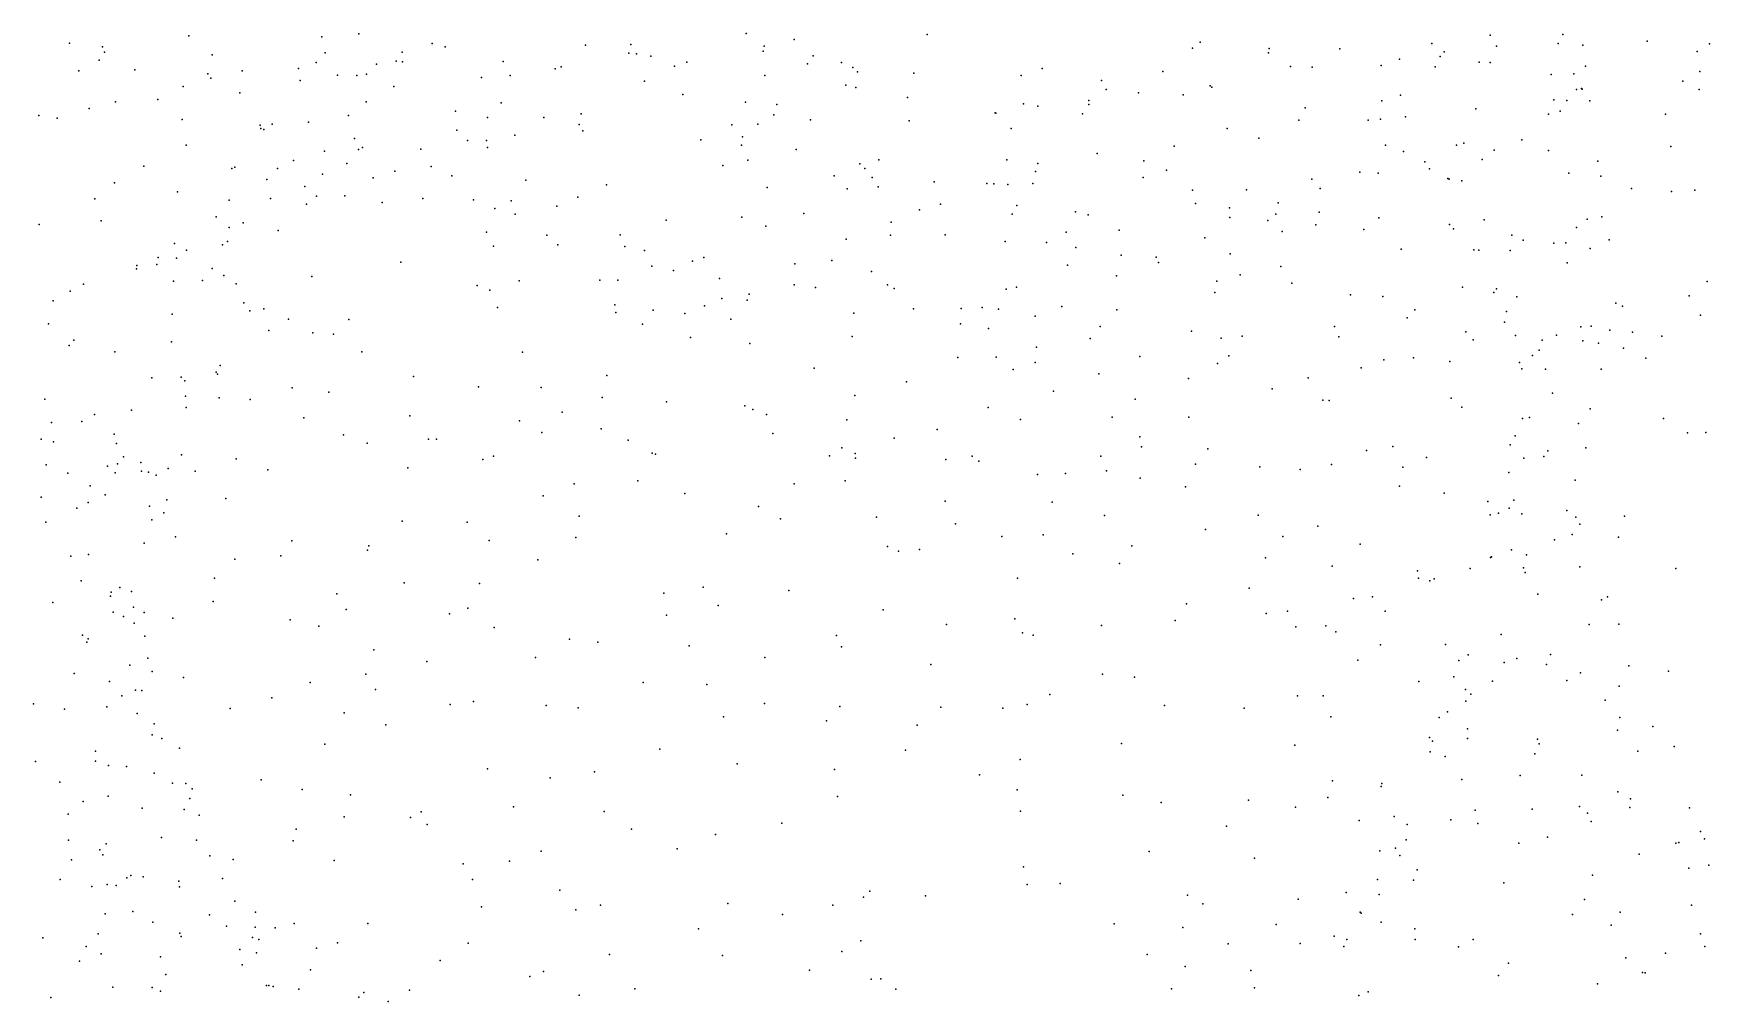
# Model space of a CAD drawing. Header units: metres. Extents: x -25 to 25, y -27.8 to 27.8.
# Drawn here: x -4.089 to -2.712, y -3.97 to -3.175 of the extents above; entities that cross this region are included whole.
import ezdxf

# ---------------------------------------------------------------- set-up
doc = ezdxf.new("R2010")
doc.units = ezdxf.units.M

msp = doc.modelspace()

# ---------------------------------------------------------------- linework, layer by layer
for p in [(-3.9614, -3.1764, 24.6218), (-3.8523, -3.1772, 24.5103), (-3.8218, -3.1748, -4.4025), (-3.5035, -3.1746, -8.5755), (-3.4642, -3.1794, 25.778), (-3.3549, -3.1754, -0.5204), (-2.8923, -3.1759, 25.9962), (-2.8325, -3.1753, -0.4651), (-2.7632, -3.1808, 26.5377), (-4.0595, -3.1825, -23.5544), (-4.0323, -3.1856, 24.7941), (-4.0308, -3.19, 25.2147), (-3.9423, -3.1922, -3.5418), (-3.8496, -3.1906, 25.4851), (-3.7863, -3.1899, -2.6466), (-3.7615, -3.1829, -2.8769), (-3.7509, -3.1855, 25.572), (-3.6357, -3.1841, 25.6298), (-3.6001, -3.1908, 26.3216), (-3.5983, -3.1836, -3.181), (-3.5938, -3.1912, -8.5282), (-3.5819, -3.1932, -0.6149), (-3.4897, -3.1892, -17.0313), (-3.4889, -3.1849, -3.2848), (-3.4486, -3.193, 25.9024), (-3.1369, -3.1867, 24.2464), (-3.1305, -3.1817, -3.527), (-3.0744, -3.1904, -5.445), (-3.074, -3.187, 25.785), (-3.0157, -3.1873, -3.7058), (-2.9402, -3.1828, 25.9271), (-2.9333, -3.1935, -5.422), (-2.9301, -3.1897, -4.2157), (-2.8871, -3.1849, -4.3864), (-2.8364, -3.1828, 25.5341), (-2.8162, -3.1843, 26.6456), (-2.7222, -3.1893, -20.0893), (-2.7121, -3.183, -17.594), (-4.0518, -3.2052, -8.6912), (-4.0351, -3.1964, 24.9054), (-4.0059, -3.2043, -23.3369), (-3.9459, -3.2078, 24.7461), (-3.9176, -3.2052, 25.3391), (-3.8713, -3.2034, 24.6148), (-3.857, -3.1983, -4.6627), (-3.8156, -3.208, -3.856), (-3.8072, -3.1999, -2.4635), (-3.7911, -3.1973, -4.0006), (-3.786, -3.198, -2.568), (-3.7033, -3.1976, 24.4672), (-3.6606, -3.2037, -3.0783), (-3.6556, -3.2021, -16.6638), (-3.5625, -3.2015, 26.2335), (-3.5524, -3.1982, 25.6276), (-3.4532, -3.1995, 26.7244), (-3.4252, -3.1985, 25.6984), (-3.4159, -3.2024, -3.316), (-3.412, -3.2062, -8.5691), (-3.3658, -3.2071, 25.9451), (-3.2604, -3.2033, 25.8445), (-3.1612, -3.2058, 25.6899), (-3.0563, -3.2017, 25.6148), (-3.0386, -3.2022, 26.7943), (-2.9818, -3.201, -3.903), (-2.9667, -3.1957, -4.0389), (-2.9374, -3.2021, -0.4479), (-2.9013, -3.1981, -9.0408), (-2.8922, -3.1984, 26.6994), (-2.8422, -3.2082, -4.7677), (-2.8235, -3.2078, -9.11), (-2.8141, -3.2013, -5.288), (-2.72, -3.2058, 25.4844), (-3.9662, -3.2182, 25.0463), (-3.9434, -3.2112, 25.2166), (-3.8699, -3.2131, -4.5466), (-3.8394, -3.2087, -17.2293), (-3.8234, -3.2092, -4.3248), (-3.793, -3.2182, -8.4974), (-3.7211, -3.2107, -2.9647), (-3.6974, -3.209, -8.4791), (-3.5871, -3.2137, 25.5337), (-3.4883, -3.209, -0.5583), (-3.4217, -3.2169, 26.0367), (-3.4134, -3.2189, 25.5984), (-3.2776, -3.2092, 25.6737), (-3.2116, -3.2133, -0.4703), (-3.2079, -3.2205, 25.6197), (-3.1223, -3.2176, -8.7878), (-3.121, -3.2187, 25.9231), (-2.8214, -3.2205, 26.2762), (-2.8172, -3.2199, -5.3575), (-2.8167, -3.2202, -5.0839), (-2.7339, -3.2138, -0.4167), (-2.7206, -3.2207, 24.2864), (-4.0217, -3.2306, -0.9687), (-3.987, -3.2289, -3.4659), (-3.9195, -3.2234, -8.5601), (-3.8159, -3.2308, -4.1627), (-3.7048, -3.2315, -0.6752), (-3.5557, -3.2246, 26.4482), (-3.5041, -3.2309, 26.6022), (-3.4783, -3.2328, -5.1866), (-3.371, -3.2273, -5.2806), (-3.2756, -3.2323, -5.3626), (-3.2639, -3.2343, 26.763), (-3.2219, -3.2295, 25.9338), (-3.2219, -3.2328, -8.6744), (-3.1811, -3.2234, 26.8037), (-3.1446, -3.225, -5.4124), (-3.0444, -3.2357, -3.5292), (-2.9813, -3.2299, -3.7644), (-2.9661, -3.2252, -8.9519), (-2.8399, -3.229, 25.4439), (-2.8293, -3.2297, -4.9389), (-2.8105, -3.2298, -5.2193), (-4.0848, -3.2419, -1.9138), (-4.0696, -3.2441, -1.041), (-4.0433, -3.2361, -3.3812), (-3.9669, -3.2453, -2.1257), (-3.8929, -3.2492, 24.8524), (-3.8632, -3.2474, -4.3736), (-3.8304, -3.2419, 25.3129), (-3.7423, -3.2384, 24.5861), (-3.7162, -3.2436, -4.9584), (-3.6697, -3.2437, -3.0154), (-3.6408, -3.2494, 25.4232), (-3.6392, -3.2407, -8.439), (-3.5153, -3.2497, 24.4433), (-3.4941, -3.2491, 26.2581), (-3.4808, -3.2414, -8.4903), (-3.4506, -3.2456, 25.5074), (-3.3696, -3.2464, 24.3721), (-3.2991, -3.2398, -8.6075), (-3.2985, -3.2401, -3.3391), (-3.2272, -3.2405, -3.3706), (-3.0494, -3.2457, 25.4774), (-2.9926, -3.2457, -3.606), (-2.9823, -3.2451, 26.0712), (-2.9619, -3.243, 24.2835), (-2.9041, -3.2365, 26.1451), (-2.8444, -3.2409, -4.6391), (-2.8349, -3.2383, -4.8587), (-2.7482, -3.2409, 25.4034), (-3.9028, -3.2498, 24.9901), (-3.9023, -3.2527, -4.6404), (-3.9, -3.2535, -8.4792), (-3.8254, -3.2609, -4.0619), (-3.7412, -3.2541, -2.5908), (-3.7325, -3.2624, -2.6942), (-3.7169, -3.2624, -8.404), (-3.6936, -3.2582, -22.6006), (-3.6377, -3.2546, 24.5337), (-3.5408, -3.262, -5.1369), (-3.5067, -3.2594, 26.3803), (-3.2859, -3.2527, 25.5107), (-3.1084, -3.2526, -3.4375), (-3.0824, -3.2606, 24.3221), (-2.8662, -3.262, -4.4245), (-3.9637, -3.2662, -3.5497), (-3.8501, -3.2712, -3.8804), (-3.822, -3.2698, 24.7664), (-3.8189, -3.2683, -4.853), (-3.7709, -3.2696, 25.2538), (-3.716, -3.2683, 25.3278), (-3.5073, -3.2664, 25.437), (-3.4626, -3.2699, 26.5343), (-3.2153, -3.2731, -5.3861), (-3.1518, -3.2671, 26.7245), (-2.9782, -3.2664, 26.6708), (-2.9635, -3.2714, -3.7001), (-2.9199, -3.2662, -4.1719), (-2.9139, -3.2646, -19.5627), (-2.8891, -3.2705, 26.3319), (-2.8445, -3.2707, -0.3847), (-2.7438, -3.2675, -9.135), (-3.9984, -3.2837, -2.0587), (-3.9261, -3.2855, -3.6571), (-3.9238, -3.2845, -4.5498), (-3.8886, -3.2854, -0.8212), (-3.8755, -3.2788, -4.7821), (-3.8518, -3.2902, -3.9943), (-3.8317, -3.2815, 25.1042), (-3.7922, -3.2876, -4.9161), (-3.7623, -3.2838, -2.4026), (-3.5228, -3.2831, -0.564), (-3.5022, -3.2786, -3.1732), (-3.4101, -3.2816, -19.8306), (-3.4062, -3.2855, 25.4272), (-3.3947, -3.2784, -8.4924), (-3.2893, -3.2785, 26.0942), (-3.2658, -3.2881, 25.4286), (-3.2639, -3.2814, -19.1747), (-3.1768, -3.2792, 24.3563), (-3.1583, -3.2868, -3.3571), (-2.9994, -3.2884, -0.3843), (-2.9844, -3.2894, -8.8898), (-2.9461, -3.2801, -3.8481), (-2.9422, -3.2859, 26.5755), (-2.8988, -3.2781, -5.3916), (-2.8277, -3.2893, 25.3344), (-2.8038, -3.2796, -9.0927), (-4.0225, -3.2972, -3.4385), (-3.9707, -3.3047, -8.492), (-3.8974, -3.2946, -2.1873), (-3.8662, -3.3002, -4.1932), (-3.81, -3.2933, 24.9807), (-3.7453, -3.2916, 24.7323), (-3.6847, -3.295, 25.2405), (-3.6183, -3.299, -8.3706), (-3.4862, -3.3012, 24.5156), (-3.4312, -3.2916, -3.2218), (-3.4206, -3.3023, 26.2974), (-3.4001, -3.2929, 26.1809), (-3.3951, -3.3006, 26.5992), (-3.349, -3.2965, -0.4804), (-3.3059, -3.2978, -8.5338), (-3.3, -3.298, -5.3475), (-3.2887, -3.2987, -3.2844), (-3.2681, -3.2979, -0.4482), (-3.1775, -3.293, -8.6595), (-3.1368, -3.3032, 26.1283), (-3.0925, -3.3031, -0.3985), (-3.0389, -3.2943, -19.9858), (-3.0321, -3.3019, -5.4346), (-2.9272, -3.2936, 25.3482), (-2.9261, -3.2944, 26.4733), (-2.9156, -3.2957, -0.368), (-2.8013, -3.2919, -5.2573), (-2.7762, -3.3018, 24.3835), (-2.7432, -3.3043, -0.3332), (-2.724, -3.3033, 25.3218), (-4.0386, -3.3105, -1.0239), (-3.9284, -3.3114, -4.4609), (-3.8945, -3.3101, -4.3235), (-3.8648, -3.3148, -4.1196), (-3.8566, -3.3082, -8.3655), (-3.8332, -3.3079, -0.7717), (-3.8027, -3.3135, -2.3019), (-3.7691, -3.3102, 24.9078), (-3.7275, -3.3113, -0.6848), (-3.71, -3.3183, -4.9895), (-3.6967, -3.3121, -2.6043), (-3.659, -3.3165, -2.8562), (-3.6419, -3.309, -0.6352), (-3.344, -3.3149, 25.3617), (-3.2813, -3.3159, 24.4324), (-3.1344, -3.3143, -5.3979), (-3.1065, -3.3179, -8.7138), (-3.0666, -3.3138, 25.3441), (-4.0845, -3.3315, -17.918), (-4.0335, -3.3285, -8.5409), (-3.939, -3.3251, -0.8939), (-3.9168, -3.3301, -3.7707), (-3.6935, -3.323, 25.0726), (-3.5694, -3.3279, 25.2153), (-3.5072, -3.3255, -5.1763), (-3.4562, -3.3225, 25.3084), (-3.3844, -3.3296, -8.4369), (-3.3612, -3.3195, -5.3009), (-3.2849, -3.3231, 26.5915), (-3.2329, -3.321, -8.5726), (-3.2226, -3.3235, 26.1732), (-3.1063, -3.3257, 26.5939), (-3.0751, -3.3283, 24.4061), (-3.0684, -3.3231, 26.2288), (-3.0355, -3.3317, 26.4798), (-3.0329, -3.3215, -8.8075), (-2.9838, -3.3259, 25.2874), (-2.9256, -3.3314, -3.7769), (-2.8972, -3.3277, -4.197), (-2.8125, -3.327, -4.8702), (-2.8005, -3.3253, -5.0729), (-3.9297, -3.3456, -4.3864), (-3.9284, -3.3339, -2.1231), (-3.8881, -3.3365, -3.9055), (-3.7168, -3.3379, -2.4369), (-3.6673, -3.3402, 24.9485), (-3.6072, -3.34, 25.141), (-3.4875, -3.3328, -3.1138), (-3.4215, -3.3437, -5.2535), (-3.3851, -3.3404, 24.5223), (-3.34, -3.3401, -3.2166), (-3.2908, -3.3454, 26.3697), (-3.2407, -3.3378, 26.2592), (-3.1972, -3.3363, 26.6112), (-3.1268, -3.3424, 26.5104), (-3.0633, -3.3374, 26.323), (-2.996, -3.3356, 26.3899), (-2.9224, -3.3351, -3.6548), (-2.8746, -3.3402, -5.3531), (-2.8652, -3.3445, -4.3399), (-2.8213, -3.3341, -4.7208), (-2.7944, -3.3442, -5.1846), (-3.9866, -3.3587, -23.1526), (-3.9734, -3.3471, -8.4215), (-3.9715, -3.3591, -4.7433), (-3.9634, -3.3527, -3.6188), (-3.9339, -3.3483, -8.3518), (-3.7113, -3.3494, -8.2657), (-3.6583, -3.3483, -2.686), (-3.6033, -3.3495, 24.7783), (-3.587, -3.3528, -8.3174), (-3.5384, -3.3587, 24.703), (-3.2567, -3.3463, -5.3814), (-3.2327, -3.3504, 26.4797), (-3.1954, -3.3566, 26.3344), (-3.1668, -3.3583, 25.249), (-3.1058, -3.3555, 26.4131), (-2.9654, -3.3518, -5.3996), (-2.9058, -3.3522, -3.9126), (-2.9015, -3.3526, 24.4364), (-2.8758, -3.3529, -8.9934), (-2.84, -3.3469, -4.5123), (-2.83, -3.3467, -0.3115), (-2.8101, -3.3512, 25.1986), (-4.0045, -3.3679, -3.5359), (-4.0043, -3.3653, -1.9996), (-3.9879, -3.3645, -4.6631), (-3.9422, -3.3676, -18.1446), (-3.9327, -3.3734, -8.2831), (-3.7872, -3.3625, -8.2304), (-3.581, -3.3658, -0.5835), (-3.5634, -3.3694, -2.9405), (-3.5478, -3.3617, 25.0527), (-3.4637, -3.3638, 25.1501), (-3.4331, -3.3612, -8.371), (-3.4006, -3.37, 24.617), (-3.2395, -3.365, -0.4025), (-3.1649, -3.3626, -3.2701), (-3.0976, -3.3729, -3.3004), (-3.0643, -3.3659, -5.4133), (-2.8291, -3.3631, -4.6143), (-4.059, -3.3863, -3.4272), (-4.048, -3.3806, -1.9113), (-3.9741, -3.378, -0.9633), (-3.9502, -3.3774, -3.6902), (-3.9225, -3.3804, -3.8236), (-3.8605, -3.3742, -4.894), (-3.7247, -3.3817, -18.2761), (-3.7142, -3.3855, -0.6731), (-3.6902, -3.3777, -5.0232), (-3.6239, -3.3773, -19.8606), (-3.6089, -3.3773, -2.8166), (-3.5254, -3.3758, 24.8614), (-3.4641, -3.3812, 24.743), (-3.4466, -3.3834, 25.0348), (-3.3875, -3.3811, -3.1235), (-3.3819, -3.3841, 25.1252), (-3.29, -3.3846, 24.6107), (-3.2815, -3.3829, -3.1935), (-3.1992, -3.3737, 24.4895), (-3.117, -3.378, -8.6427), (-3.0553, -3.3796, -8.7245), (-2.915, -3.3829, -3.5728), (-2.8872, -3.3843, -4.0451), (-2.7139, -3.3783, 25.1844), (-4.073, -3.3943, -8.4828), (-3.9162, -3.396, -8.19), (-3.9, -3.4009, -2.12), (-3.7079, -3.3998, -8.1957), (-3.6114, -3.3976, -2.631), (-3.5377, -3.3984, -22.2966), (-3.5235, -3.3924, -8.2952), (-3.5028, -3.3936, -0.5144), (-3.501, -3.3887, -3.0206), (-3.3662, -3.4007, 24.6915), (-3.3268, -3.4004, 25.0316), (-3.3097, -3.3996, -0.4219), (-3.2443, -3.3988, 25.1067), (-3.1184, -3.3875, 25.1508), (-3.007, -3.3892, -8.8045), (-2.9805, -3.3907, -3.4023), (-2.8894, -3.3875, -3.7312), (-2.8704, -3.391, 24.5188), (-2.789, -3.3962, -5.1042), (-2.7837, -3.3985, 25.0776), (-2.7288, -3.3902, -0.2486), (-4.0767, -3.413, -1.1992), (-3.9753, -3.4051, -4.3997), (-3.9113, -3.4024, -4.0674), (-3.8796, -3.4092, -0.8449), (-3.8299, -3.4097, -0.7953), (-3.6106, -3.4039, -8.2333), (-3.5888, -3.4135, -2.7015), (-3.5799, -3.4019, -5.1291), (-3.554, -3.4047, -17.3967), (-3.5161, -3.4093, -5.1837), (-3.415, -3.4045, 24.9011), (-3.3275, -3.4132, 24.9306), (-3.2963, -3.4012, -18.8969), (-3.2661, -3.4069, -8.4264), (-3.199, -3.4015, 24.6009), (-2.9605, -3.4082, 25.0513), (-2.9543, -3.4015, -21.5967), (-2.8805, -3.4117, -5.3152), (-2.8789, -3.403, -3.65), (-2.7196, -3.4059, -20.5326), (-4.056, -3.4265, -1.1311), (-3.9756, -3.4278, -3.6482), (-3.8958, -3.4186, -17.6351), (-3.8597, -3.4205, -8.1339), (-3.8427, -3.4217, -4.946), (-3.5493, -3.4244, -2.8275), (-3.4166, -3.4235, -3.0427), (-3.3044, -3.417, 24.8141), (-3.221, -3.4253, 24.767), (-3.2126, -3.4153, -3.1857), (-3.1376, -3.4191, 24.9954), (-3.1134, -3.425, 24.6684), (-3.096, -3.4233, -3.2439), (-3.0203, -3.4154, -17.6479), (-3.0166, -3.4238, 24.9697), (-2.9122, -3.4197, -3.5026), (-2.9063, -3.4264, -0.2531), (-2.8714, -3.4226, -8.957), (-2.8496, -3.4265, -4.3992), (-2.8378, -3.4224, -5.2607), (-2.8179, -3.4157, -4.6861), (-2.8162, -3.427, 24.9406), (-2.8094, -3.415, -4.7837), (-2.7939, -3.4183, -9.0515), (-2.7754, -3.42, -21.351), (-2.7512, -3.4232, 24.6728), (-4.0599, -3.4308, -1.7987), (-4.0224, -3.436, -8.3295), (-3.8194, -3.4361, -2.1875), (-3.6874, -3.4364, -2.3346), (-3.5007, -3.4292, -2.9226), (-3.3296, -3.4408, -8.3493), (-3.2981, -3.4406, -5.3642), (-3.2649, -3.4324, -0.3727), (-3.1801, -3.44, 24.904), (-3.1071, -3.4394, 24.8121), (-2.9554, -3.4411, 24.725), (-2.8574, -3.4392, 24.8269), (-2.8519, -3.4349, 24.7166), (-2.8033, -3.4289, -4.8681), (-2.7827, -3.4331, 24.7756), (-2.7643, -3.4413, -0.2079), (-3.9389, -3.4528, -8.113), (-3.938, -3.4544, -4.141), (-3.9357, -3.4475, -3.95), (-3.6181, -3.4555, -2.3916), (-3.4477, -3.4496, -5.2509), (-3.2841, -3.4506, -3.0899), (-3.2662, -3.4449, -17.5091), (-3.2138, -3.4543, -20.0486), (-3.1164, -3.4456, -0.299), (-2.9983, -3.4493, -3.2906), (-2.9797, -3.4426, 24.8679), (-2.9254, -3.4442, -3.4028), (-2.8681, -3.4449, -3.8155), (-2.8663, -3.4502, -3.7096), (-2.8468, -3.4504, -4.5029), (-2.8011, -3.4503, -4.9669), (-3.9918, -3.4575, -1.0092), (-3.9679, -3.4569, -4.819), (-3.9649, -3.4599, -4.327), (-3.8767, -3.4657, -2.0958), (-3.8465, -3.4692, -17.8928), (-3.777, -3.4564, -8.1262), (-3.7234, -3.465, -2.271), (-3.6721, -3.4655, -8.1457), (-3.3718, -3.4608, -5.314), (-3.251, -3.4685, -8.3754), (-3.1401, -3.4581, -3.1676), (-3.0713, -3.4664, -8.6079), (-3.0418, -3.4574, -0.2551), (-2.8412, -3.47, -4.597), (-4.0797, -3.4751, -8.3848), (-3.9641, -3.4726, -1.9722), (-3.9638, -3.4819, -4.258), (-3.9367, -3.4739, -0.9361), (-3.911, -3.4754, -19.9138), (-3.622, -3.4736, -5.1126), (-3.569, -3.4771, -2.4459), (-3.5048, -3.4805, -2.665), (-3.4982, -3.4834, -0.4856), (-3.4143, -3.472, -8.2799), (-3.3048, -3.4819, -3.0285), (-3.184, -3.475, -8.446), (-3.0297, -3.4759, -5.3967), (-3.0247, -3.4761, -8.6705), (-2.9242, -3.4743, -5.3234), (-2.9155, -3.4817, -17.9475), (-2.8102, -3.4831, -19.5226), (-4.0742, -3.4943, -3.4133), (-4.0494, -3.4933, -1.1612), (-4.039, -3.4875, -8.2826), (-4.0086, -3.4841, -8.1992), (-3.8671, -3.4903, -4.945), (-3.7798, -3.4886, -4.997), (-3.6898, -3.4929, -5.0597), (-3.6548, -3.4857, -0.6088), (-3.4868, -3.4875, -2.7368), (-3.4209, -3.4919, -2.8561), (-3.2783, -3.4917, -18.3547), (-3.2029, -3.4898, -0.3067), (-3.1398, -3.4899, -5.385), (-2.8658, -3.491, -3.8975), (-2.8599, -3.49, -3.5022), (-2.8198, -3.495, -4.8069), (-2.7499, -3.491, -20.7565), (-4.0828, -3.5078, -1.432), (-4.0728, -3.5102, -1.2652), (-4.0228, -3.5038, -4.6487), (-3.8344, -3.5043, -0.7801), (-3.8149, -3.5111, -2.1301), (-3.7646, -3.5079, -2.19), (-3.7581, -3.5079, -22.7182), (-3.6714, -3.5025, -17.7813), (-3.6228, -3.4995, -18.0033), (-3.6005, -3.5088, -0.5589), (-3.4816, -3.5033, -2.597), (-3.3821, -3.507, -17.6793), (-3.3466, -3.4999, -2.9214), (-3.1802, -3.506, -19.1656), (-2.8718, -3.5052, -0.1709), (-2.7301, -3.5028, -21.1196), (-2.7151, -3.5023, -0.135), (-4.0208, -3.5114, -4.5152), (-4.0151, -3.5223, -1.0561), (-3.9675, -3.5207, -3.8922), (-3.9225, -3.524, -4.9022), (-3.7198, -3.5246, -0.6553), (-3.7112, -3.5218, -8.0965), (-3.5808, -3.5193, -8.1538), (-3.578, -3.5201, -5.1651), (-3.435, -3.5215, -2.6565), (-3.4251, -3.5149, -5.2894), (-3.414, -3.5197, -2.7619), (-3.4137, -3.5234, -0.4292), (-3.3394, -3.5247, -0.376), (-3.3178, -3.5218, -5.3687), (-3.2121, -3.5218, -5.396), (-3.1789, -3.5142, -3.0567), (-3.1243, -3.5157, -8.4762), (-2.9938, -3.5171, -3.1992), (-2.9723, -3.5138, -0.1902), (-2.9446, -3.5229, -8.7787), (-2.8758, -3.5126, -4.272), (-2.8646, -3.5236, -3.4055), (-2.8481, -3.5221, -3.7408), (-2.8449, -3.5174, -4.682), (-2.8137, -3.5149, -5.0252), (-4.0787, -3.5289, -1.5393), (-4.0608, -3.5357, -3.4886), (-4.0282, -3.53, -4.7172), (-4.0221, -3.5356, -8.0664), (-4.02, -3.5281, -3.6153), (-4.0008, -3.527, -4.4357), (-4.0005, -3.5342, -3.7105), (-3.9947, -3.535, -4.7901), (-3.9882, -3.5376, -4.3173), (-3.9786, -3.532, -1.8558), (-3.9562, -3.5343, -1.9276), (-3.8965, -3.5332, -0.8719), (-3.7815, -3.5315, -0.7152), (-3.3124, -3.526, -8.2992), (-3.2641, -3.5368, -0.3071), (-3.2412, -3.5361, -2.9528), (-3.2075, -3.5338, -8.3609), (-3.1343, -3.5285, -0.2525), (-3.0816, -3.5306, -3.0755), (-3.0485, -3.5329, -18.122), (-3.0226, -3.5287, -20.3181), (-2.964, -3.5308, -5.3382), (-2.877, -3.5354, -4.4468), (-4.0425, -3.5462, -1.7221), (-3.645, -3.5445, -5.1137), (-3.5925, -3.5422, -2.3149), (-3.5541, -3.5526, -20.0001), (-3.4641, -3.5447, -8.1965), (-3.4221, -3.5422, -22.0571), (-3.1798, -3.5398, -21.7909), (-3.1427, -3.547, -8.4146), (-2.9668, -3.5464, -8.7061), (-2.9302, -3.5523, -3.2292), (-2.8224, -3.5417, -5.1324), (-4.0827, -3.5555, -8.2005), (-4.0536, -3.5646, -1.6364), (-4.0443, -3.5598, -1.1909), (-4.0302, -3.5537, -1.1176), (-3.9939, -3.5629, -3.8235), (-3.9796, -3.5576, -4.1667), (-3.9311, -3.5566, -0.9329), (-3.6704, -3.5545, -0.6011), (-3.4935, -3.5633, -5.2505), (-3.3401, -3.5587, -2.6537), (-3.2521, -3.5597, -2.8457), (-2.8942, -3.559, -0.123), (-2.8768, -3.5645, -4.5326), (-2.8728, -3.558, -4.0679), (-4.0791, -3.576, -8.1176), (-3.9919, -3.5741, -1.7942), (-3.982, -3.5684, -4.0311), (-3.7863, -3.5752, -2.108), (-3.7328, -3.576, -2.1697), (-3.6407, -3.5712, -2.2561), (-3.4755, -3.5733, -2.4032), (-3.3965, -3.572, -5.3273), (-3.3315, -3.5774, -8.2504), (-3.2092, -3.5707, -18.7066), (-3.083, -3.5704, -5.3753), (-3.0338, -3.5794, -3.0068), (-2.8922, -3.5701, -5.2219), (-2.8855, -3.5687, -4.3653), (-2.8663, -3.5692, -3.983), (-2.8293, -3.5665, -8.906), (-2.822, -3.572, -4.9082), (-2.8185, -3.5777, -3.5129), (-2.7819, -3.5711, -8.9888), (-3.9983, -3.5933, -4.2546), (-3.9725, -3.5881, -1.006), (-3.8769, -3.5915, -4.9591), (-3.7146, -3.5912, -8.0412), (-3.6435, -3.5888, -8.0754), (-3.5198, -3.5858, -8.1406), (-3.2936, -3.5879, -2.5632), (-3.2595, -3.5866, -2.6613), (-3.1262, -3.582, -2.8701), (-3.0627, -3.5879, -0.1551), (-2.8393, -3.5905, -3.8604), (-2.8249, -3.5861, -4.9963), (-2.7868, -3.5883, -0.0654), (-4.0584, -3.604, -1.3438), (-4.0439, -3.6027, -3.5959), (-3.9237, -3.6066, -7.9157), (-3.8859, -3.6038, -0.8525), (-3.8148, -3.5991, -7.9694), (-3.8135, -3.5954, -5.0035), (-3.6747, -3.607, -2.2017), (-3.3875, -3.5962, -8.2016), (-3.3785, -3.5999, -20.1247), (-3.3612, -3.5986, -2.4647), (-3.2352, -3.602, -5.4152), (-3.1866, -3.5954, -2.7303), (-3.077, -3.6055, -2.8189), (-2.9992, -3.5941, -0.1195), (-2.8919, -3.6052, -8.7857), (-2.8913, -3.6047, -4.2939), (-2.8747, -3.5989, -4.6356), (-2.8625, -3.6028, -5.1649), (-3.1969, -3.6101, -2.6094), (-3.0222, -3.6123, -2.878), (-2.9519, -3.6161, -8.6525), (-2.9087, -3.6142, -3.1418), (-2.8649, -3.6135, -3.2206), (-2.8635, -3.6175, -4.7562), (-2.8187, -3.6127, -3.3502), (-2.7397, -3.6142, -9.0277), (-4.0499, -3.6244, -1.5329), (-4.0253, -3.6337, -7.923), (-4.0182, -3.6298, -4.369), (-4.0087, -3.6331, -3.8858), (-3.9405, -3.622, -4.8982), (-3.8399, -3.6349, -1.993), (-3.7847, -3.626, -0.713), (-3.7227, -3.6264, -5.077), (-3.5712, -3.6343, -8.0842), (-3.539, -3.6295, -2.2799), (-3.4686, -3.6321, -0.4157), (-3.2806, -3.622, -2.4875), (-3.0904, -3.6303, -2.6838), (-2.9513, -3.622, -19.3177), (-2.9418, -3.6242, -3.0346), (-2.9382, -3.6226, -0.0738), (-4.0732, -3.642, -3.437), (-4.0258, -3.6368, -4.6231), (-4.007, -3.6459, -4.7649), (-3.9415, -3.6413, -1.8377), (-3.8321, -3.6478, -20.0599), (-3.7322, -3.6468, -2.115), (-3.5267, -3.6446, -5.2518), (-3.391, -3.6482, -5.3571), (-3.1417, -3.6431, -2.5803), (-3.0047, -3.6388, -2.8146), (-2.9891, -3.6374, -8.5563), (-2.8532, -3.6353, -5.0391), (-2.8007, -3.6398, -3.5584), (-2.7958, -3.6375, -8.9118), (-4.0236, -3.65, -3.7342), (-4.0153, -3.6536, -4.4418), (-4.0065, -3.6592, -1.063), (-3.9982, -3.6502, -4.092), (-3.9746, -3.655, -4.8309), (-3.8781, -3.6562, -7.8721), (-3.8548, -3.6615, -4.9886), (-3.7472, -3.6514, -0.6523), (-3.7107, -3.6625, -7.9861), (-3.5691, -3.6526, -22.2676), (-3.3389, -3.6601, -0.2957), (-3.2827, -3.6556, -8.2394), (-3.2117, -3.661, -8.2839), (-3.151, -3.6568, -5.4092), (-3.0764, -3.651, -8.3904), (-3.0588, -3.6492, -18.4292), (-3.052, -3.6621, -0.0856), (-3.0272, -3.6613, -2.7087), (-2.9786, -3.6492, -21.5249), (-2.8109, -3.6602, -3.716), (-2.7865, -3.6599, -3.4002), (-4.0489, -3.669, -1.2998), (-4.0453, -3.6746, -1.4059), (-4.0442, -3.672, -3.5809), (-3.9977, -3.6698, -1.7101), (-3.6486, -3.6723, -5.1575), (-3.6255, -3.6747, -8.0439), (-3.4294, -3.6691, -2.3202), (-3.2764, -3.6671, -2.4248), (-3.2677, -3.669, -5.434), (-3.0192, -3.6661, -5.3183), (-2.8833, -3.6685, -4.0983), (-3.9953, -3.6878, -4.0052), (-3.8096, -3.681, -7.9023), (-3.6768, -3.6874, -0.5666), (-3.5503, -3.6778, -0.4654), (-3.4883, -3.6872, -2.2701), (-3.4252, -3.6785, -8.1425), (-3.0009, -3.6895, -8.4979), (-2.9825, -3.6768, -0.0497), (-2.9289, -3.6766, -2.9008), (-2.9179, -3.6897, -4.5642), (-2.9104, -3.6851, -4.2913), (-2.8704, -3.688, -4.0193), (-2.8426, -3.6847, -3.8997), (-4.0556, -3.7004, -3.5099), (-4.0099, -3.6937, -1.5831), (-3.9917, -3.6989, -4.3659), (-3.9659, -3.7038, -7.8366), (-3.8161, -3.7011, -1.9794), (-3.766, -3.6907, -5.0555), (-3.3519, -3.693, -8.1868), (-3.2108, -3.7009, -2.4347), (-3.1846, -3.7033, -20.3899), (-2.9222, -3.7031, -4.415), (-2.8809, -3.6915, -2.989), (-2.846, -3.693, -21.0603), (-2.8181, -3.7, -3.7996), (-2.7783, -3.6941, -3.3359), (-2.7458, -3.6984, -8.9593), (-4.0268, -3.7069, -1.1816), (-4.0054, -3.7142, -3.8554), (-4, -3.7145, -4.5771), (-3.8619, -3.7077, -0.7962), (-3.8082, -3.7136, -0.7148), (-3.5882, -3.7078, -5.2322), (-3.536, -3.7095, -5.282), (-3.2542, -3.7176, -0.189), (-2.9508, -3.7071, -2.7558), (-2.9125, -3.7137, -4.7029), (-2.9081, -3.7175, -4.822), (-2.8905, -3.7066, -5.0092), (-2.8293, -3.7061, -3.067), (-2.7864, -3.7108, -3.241), (-4.0891, -3.7254, -3.2194), (-4.0636, -3.7298, -3.3174), (-4.0289, -3.7278, -3.634), (-4.0166, -3.7187, -1.1103), (-3.9276, -3.7293, -0.9029), (-3.8932, -3.7204, -4.9698), (-3.7468, -3.726, -0.6298), (-3.7277, -3.7235, -7.9328), (-3.668, -3.7266, -2.1139), (-3.6416, -3.7286, -7.9947), (-3.4885, -3.725, -5.3337), (-3.4266, -3.7276, -5.3837), (-3.3436, -3.7281, -5.4308), (-3.2927, -3.7289, -2.3402), (-3.2726, -3.726, -8.2289), (-3.16, -3.7266, -5.4364), (-3.0944, -3.7288, -0.0687), (-3.0505, -3.7187, -2.5476), (-3.0294, -3.7188, -19.0818), (-2.9123, -3.7231, -5.0906), (-2.7977, -3.7224, -8.8332), (-4.004, -3.7333, -20.1806), (-3.99, -3.7417, -4.697), (-3.8338, -3.7327, -5.0135), (-3.7997, -3.7426, -7.8584), (-3.5222, -3.736, -2.2071), (-3.4377, -3.7394, -0.337), (-3.3631, -3.743, -0.2735), (-3.0231, -3.7361, -8.4199), (-2.9341, -3.7366, -4.4828), (-2.9273, -3.732, 0.0067), (-2.7857, -3.7365, -3.5938), (-2.7587, -3.744, -3.4505), (-3.9917, -3.7508, -3.9392), (-3.9838, -3.7537, -1.6084), (-3.8497, -3.7584, -7.8016), (-3.1952, -3.758, -2.3661), (-2.9421, -3.7531, -2.6773), (-2.9398, -3.7559, -5.1467), (-2.911, -3.7537, -4.9213), (-2.9109, -3.746, -4.1741), (-2.8535, -3.7543, -8.6872), (-2.8521, -3.7582, 0.052), (-2.7877, -3.7469, -3.1354), (-4.0875, -3.7728, -3.1167), (-4.0383, -3.7641, -1.3421), (-4.0382, -3.7724, -3.5316), (-3.9692, -3.7619, -4.224), (-3.5745, -3.7627, -0.4529), (-3.3727, -3.7635, -2.2756), (-3.2785, -3.771, -5.467), (-3.0529, -3.7594, -20.6176), (-2.9415, -3.7647, -4.6302), (-2.9293, -3.7685, -4.2675), (-2.8556, -3.7664, -2.8033), (-2.7711, -3.7643, 0.0731), (-2.7411, -3.7603, -8.9196), (-4.0274, -3.7761, -1.494), (-4.0126, -3.7769, -3.7454), (-3.99, -3.7824, -1.0178), (-3.716, -3.7787, -5.144), (-3.6647, -3.7862, -7.9363), (-3.6281, -3.7811, -5.2307), (-3.5111, -3.7746, -0.3895), (-3.4309, -3.7793, -8.1118), (-3.3118, -3.7838, -0.1993), (-2.8676, -3.7842, -3.9808), (-2.8169, -3.7839, -2.8663), (-4.0676, -3.7897, -7.7539), (-3.975, -3.7905, -4.082), (-3.9639, -3.7908, -4.3508), (-3.9587, -3.7951, -4.8192), (-3.902, -3.7877, -0.8476), (-3.8683, -3.7958, -1.8324), (-3.8287, -3.8002, -1.8915), (-3.2809, -3.796, -2.2977), (-3.1942, -3.8003, -8.2613), (-3.0217, -3.7886, -5.2532), (-2.9818, -3.7933, -18.6879), (-2.9814, -3.7909, -2.5315), (-2.9155, -3.7876, -8.5473), (-2.7873, -3.7976, -2.9628), (-4.0484, -3.8057, -3.258), (-4.0277, -3.8011, -3.6043), (-3.9998, -3.8111, -3.8456), (-3.9653, -3.8121, -4.1533), (-3.9607, -3.8031, -4.4639), (-3.7707, -3.814, -7.8235), (-3.6948, -3.81, -2.0396), (-3.6203, -3.8137, -0.4754), (-3.4285, -3.8015, -0.2988), (-3.2781, -3.8136, -0.1435), (-3.1626, -3.8064, -0.0615), (-3.0909, -3.8044, -2.3896), (-3.0523, -3.8102, -8.3514), (-3.0258, -3.8024, -2.4543), (-2.9045, -3.8126, 0.0736), (-2.8578, -3.8119, -2.6991), (-2.8189, -3.8096, -3.8435), (-2.7775, -3.8105, -8.8012), (-2.777, -3.8033, -3.6524), (-2.7286, -3.8108, -3.4281), (-4.0607, -3.8161, -3.1727), (-3.953, -3.8168, -1.6517), (-3.834, -3.8181, -7.7623), (-3.7794, -3.8188, -20.2375), (-3.7658, -3.8244, -5.1145), (-3.4742, -3.8233, -8.075), (-3.1089, -3.8259, -0.0131), (-2.9998, -3.8211, -8.4073), (-2.9713, -3.8178, -5.1138), (-2.9604, -3.8246, -4.6741), (-2.9245, -3.8206, -4.1887), (-2.9025, -3.8237, -4.0888), (-2.8124, -3.8151, 0.1052), (-2.8093, -3.822, -2.7778), (-4.0603, -3.8374, -22.9395), (-4.0295, -3.8403, -1.1888), (-3.984, -3.8351, -3.9533), (-3.9552, -3.8374, -4.6314), (-3.8759, -3.8379, -0.7926), (-3.8733, -3.8283, -5.0026), (-3.5978, -3.8283, -5.2814), (-3.5287, -3.8327, -8.0257), (-2.9614, -3.8372, -4.8046), (-2.8688, -3.8398, -2.6246), (-2.8452, -3.8349, -3.9329), (-2.7398, -3.8398, -3.06), (-2.7374, -3.8394, -8.864), (-2.7196, -3.8302, -3.3135), (-2.7161, -3.8363, -3.2308), (-4.0578, -3.8535, -3.0835), (-4.0345, -3.8452, -3.3159), (-4.0322, -3.8494, -1.3579), (-3.9442, -3.8502, -4.7774), (-3.9252, -3.8533, -4.9035), (-3.842, -3.8541, -0.7306), (-3.6979, -3.8546, -5.2), (-3.6719, -3.8465, -0.5162), (-3.5602, -3.8445, -20.3187), (-3.1725, -3.8468, -2.3089), (-3.0858, -3.8521, -5.3116), (-2.9829, -3.8462, 0.0674), (-2.97, -3.8438, -4.5037), (-2.9664, -3.8499, -4.9062), (-2.7698, -3.8488, -2.8679), (-4.0124, -3.8684, -3.4927), (-4.0091, -3.8664, -1.5168), (-3.9991, -3.8675, -3.7053), (-3.9337, -3.8688, -4.1821), (-3.736, -3.8567, -0.583), (-3.2757, -3.8594, -5.5014), (-2.9523, -3.8618, -4.2672), (-2.8081, -3.866, -8.6634), (-2.729, -3.8604, -3.4889), (-2.7127, -3.8579, -3.1449), (-4.0673, -3.8698, -2.9888), (-4.0412, -3.8754, -7.6759), (-4.0285, -3.8737, -3.2447), (-4.0212, -3.8746, -1.0768), (-3.9697, -3.8711, -1.6063), (-3.9691, -3.8758, -3.8956), (-3.7285, -3.8697, -7.8273), (-3.6566, -3.8785, -5.2605), (-3.4019, -3.8794, -5.47), (-3.2726, -3.8739, -2.2443), (-3.2456, -3.8729, -8.2197), (-3.141, -3.8826, -5.4009), (-3.0105, -3.8804, -2.3682), (-2.9848, -3.8696, -4.5752), (-2.9836, -3.8819, -4.4312), (-2.9554, -3.8702, -8.4506), (-2.8811, -3.8725, -18.9652), (-4.0075, -3.8959, -3.4216), (-3.9236, -3.8875, -4.1126), (-3.9068, -3.8966, -4.4877), (-3.721, -3.8922, -1.9676), (-3.6435, -3.8946, -2.0287), (-3.6232, -3.8909, -22.0158), (-3.5186, -3.8893, -2.1073), (-3.4324, -3.8908, -0.2627), (-3.4071, -3.8842, -8.1044), (-3.3563, -3.8832, -0.1902), (-3.1285, -3.8897, -21.4504), (-3.0501, -3.8859, 0.0539), (-2.999, -3.8965, -4.6835), (-2.8149, -3.886, -3.8422), (-2.7856, -3.8966, -3.7379), (-2.7268, -3.8908, -2.9256), (-4.0301, -3.8979, -3.1465), (-3.9911, -3.9047, -3.5971), (-3.9445, -3.8987, -3.9706), (-3.9306, -3.908, -1.6835), (-3.9071, -3.9088, -4.5977), (-3.8906, -3.9095, -4.3803), (-3.875, -3.9059, -0.7718), (-3.8143, -3.9057, -7.7323), (-3.5428, -3.9103, -5.4104), (-3.4737, -3.8985, -5.4832), (-3.2011, -3.9062, -5.4763), (-3.1447, -3.9091, -8.2837), (-3.0682, -3.9067, -2.3094), (-2.9984, -3.8974, -4.8382), (-2.9818, -3.9048, -4.3186), (-2.9541, -3.9102, -4.1981), (-2.8246, -3.8984, -8.597), (-2.7928, -3.9072, -2.6721), (-4.0815, -3.9176, -2.8834), (-4.0359, -3.9143, -3.0559), (-3.969, -3.9138, -0.9479), (-3.9678, -3.9164, -3.7959), (-3.9091, -3.9174, -4.9347), (-3.904, -3.919, -22.7121), (-3.8394, -3.9217, -5.0147), (-3.7321, -3.922, -5.2247), (-3.4094, -3.9201, -20.4934), (-3.1075, -3.9226, -5.2599), (-3.0483, -3.9223, -21.1701), (-3.0206, -3.9161, -5.0641), (-3.0101, -3.9189, -4.9244), (-2.9539, -3.9189, -2.389), (-2.9063, -3.9189, -4.0354), (-2.7196, -3.9142, -8.8412), (-4.0512, -3.9368, -2.9499), (-4.0459, -3.9248, -1.271), (-4.0335, -3.9308, -1.1501), (-3.9847, -3.9333, -3.5046), (-3.9195, -3.9273, -7.6189), (-3.9059, -3.93, -4.703), (-3.8567, -3.9261, -7.6608), (-3.7549, -3.9362, -0.589), (-3.6159, -3.9314, -0.4434), (-3.523, -3.9321, -8.0148), (-3.4251, -3.9288, -2.1334), (-3.174, -3.9313, -0.0163), (-3.0124, -3.9247, -4.5197), (-2.9183, -3.9249, 0.1148), (-2.7807, -3.9341, 0.1568), (-2.7481, -3.9301, -3.5934), (-2.7159, -3.9246, -18.8324), (-3.9803, -3.9478, -1.5874), (-3.9176, -3.9397, -0.8277), (-3.8614, -3.9438, -4.1635), (-3.6813, -3.9494, -0.5054), (-3.6702, -3.9453, -7.8508), (-3.4515, -3.9441, -8.0701), (-3.4008, -3.9515, -5.5362), (-3.3928, -3.9513, -0.2065), (-3.1428, -3.9411, -5.3414), (-3.0888, -3.9445, -20.9492), (-2.8855, -3.9485, -8.521), (-2.8771, -3.9384, -3.9682), (-2.7671, -3.9462, -8.7177), (-2.765, -3.9463, -3.6697), (-4.0239, -3.9581, -1.4593), (-3.9917, -3.9584, -3.286), (-3.9849, -3.9615, -3.3875), (-3.8978, -3.9569, -4.8528), (-3.8957, -3.9569, -4.7747), (-3.8922, -3.9577, -1.7339), (-3.8712, -3.9598, -4.6392), (-3.8176, -3.9624, -0.6582), (-3.7802, -3.9606, -1.8749), (-3.6408, -3.9648, -5.3511), (-3.5951, -3.9596, -2.0271), (-3.3805, -3.9598, -8.1164), (-3.1542, -3.9595, -2.232), (-3.086, -3.9586, -8.3217), (-3.0002, -3.9651, -4.2787), (-2.9925, -3.962, 0.1045), (-2.8042, -3.9554, -2.5631), (-4.075, -3.9665, -7.612), (-3.8217, -3.9664, -4.3366), (-3.7978, -3.9699, -5.0924)]:
    msp.add_point(p)

doc.saveas('drawing.dxf')
